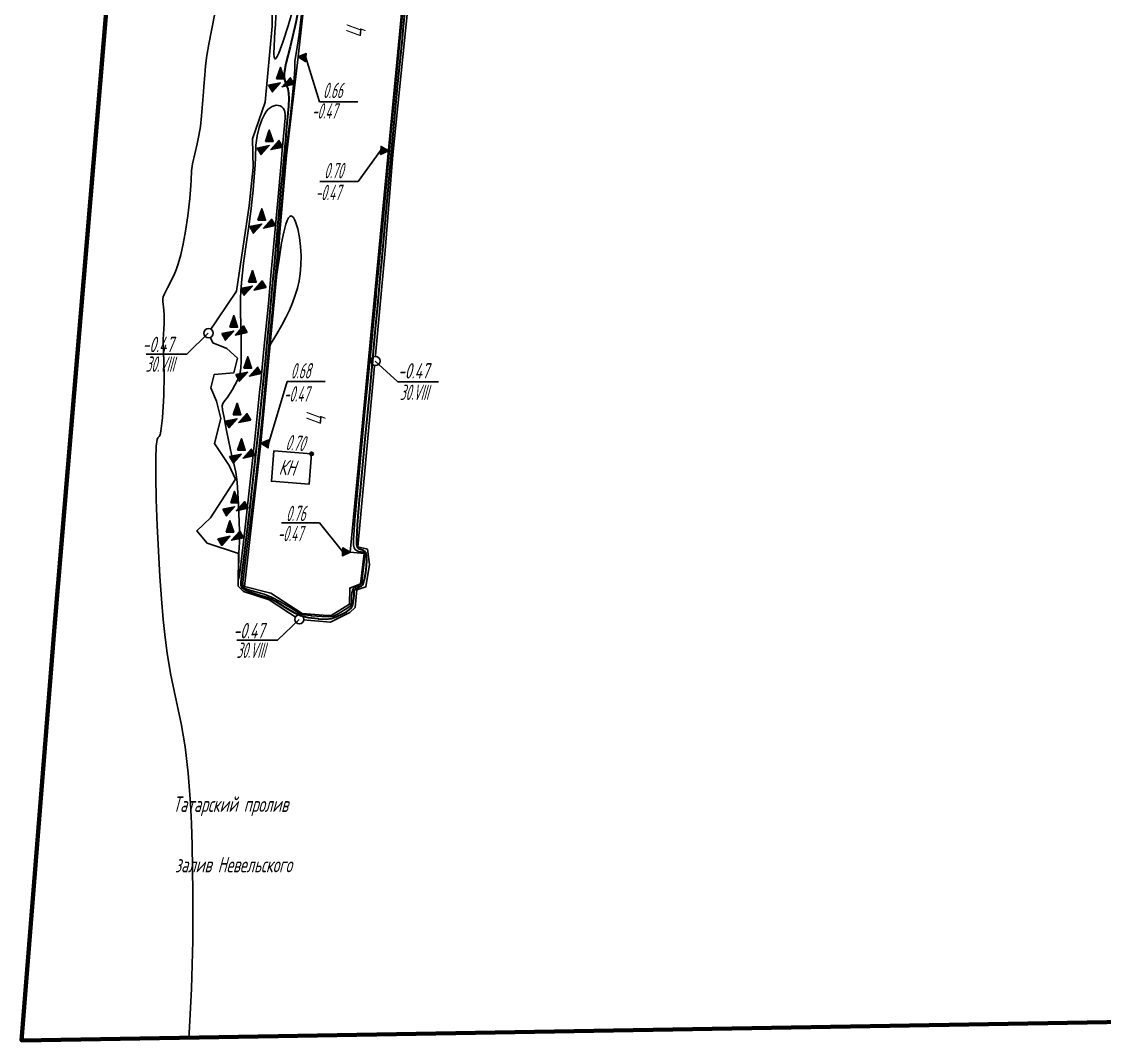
# Model space of a CAD drawing. Extents: x 1233805 to 1234355, y 654698 to 655114.
# Drawn here: x 1233805.4 to 1233875.7, y 654698.2 to 654764.4 of the extents above; entities that cross this region are included whole.
import ezdxf

# ---------------------------------------------------------------- set-up
doc = ezdxf.new("R2010")
doc.units = 0
for name, color, linetype, lineweight in [('ИИ_ГИДРОГРАФИЯ', 3, 'Continuous', 25), ('ИИ_ГОРИЗОНТАЛИ_ОСН', 32, 'Continuous', 25), ('ИИ_ГОРИЗОНТАЛИ_УТОЛЩ', 32, 'Continuous', 30), ('ИИ_ДОРОГИ_АД', 7, 'Continuous', 25), ('ИИ_ОТМЕТКИ', 7, 'Continuous', 25), ('ИИ_СООРУЖЕНИЕ', 7, 'Continuous', 25), ('ИИ_СТРОЕНИЕ', 7, 'Continuous', 25), ('ИИ_УГОДЬЯ', 7, 'Continuous', 25)]:
    doc.layers.add(name, color=color, linetype=linetype, lineweight=lineweight)
doc.layers.add('Оформление точек', color=7, linetype='Continuous')
doc.styles.add('VNIPISIMPLEXCUR', font='simplex.shx', dxfattribs={"width": 0.8, "oblique": 15})
doc.styles.add('ГОСТ 2.304 КУРСИВ', font='cs_gost2304.shx', dxfattribs={"oblique": 15})
doc.linetypes.add('ИИ052801П', pattern='A,2,[39,3dservice.shx,S=0.8,R=0,X=0,Y=0],2', length=4)

# ---------------------------------------------------------------- blocks, each defined once
blk = doc.blocks.new('ИИ05348А')
at = {"linetype": 'Continuous', "lineweight": 25}
for points in [[(-0.54, 0.28), (-0.04, 1.78), (0.46, 0.28)], [(1.73, -0.42), (0.18, -0.74), (1.23, 0.44)], [(-1.59, -0.55), (-0.04, -0.23), (-1.09, -1.41)]]:
    blk.add_hatch(color=0, dxfattribs=at).paths.add_polyline_path(points)
at = {"color": 0, "linetype": 'Continuous', "lineweight": 25, "flags": 128}
for points in [[(-0.54, 0.28), (-0.04, 1.78), (0.46, 0.28), (-0.54, 0.28)], [(1.73, -0.42), (0.18, -0.74), (1.23, 0.44), (1.73, -0.42)], [(-1.59, -0.55), (-0.04, -0.23), (-1.09, -1.41), (-1.59, -0.55)]]:
    blk.add_lwpolyline(points, close=True, dxfattribs=at)
blk = doc.blocks.new('PICKET')
at = {"color": 0, "linetype": 'Continuous', "lineweight": 25}
for p, q in [((-0.23, 0), (0.23, 0)), ((0, 0.23), (0, -0.23))]:
    blk.add_line(p, q, dxfattribs=at)
blk.add_circle((0, 0), 0.23, dxfattribs=at)
at = {"color": 0, "linetype": 'Continuous', "style": 'VNIPISIMPLEXCUR', "oblique": 15, "width": 0.8}
blk.add_attdef('OTMETKA', (1.25, 0.3), '', height=2, dxfattribs=at)
at = {"color": 8, "linetype": 'Continuous', "style": 'VNIPISIMPLEXCUR', "oblique": 15, "width": 0.8, "flags": 1}
blk.add_attdef('NOMER', (1.25, -2.7), '', height=2, dxfattribs=at)
blk = doc.blocks.new('ИИ05280')
at = {"linetype": 'Continuous'}
blk.add_hatch(color=0, dxfattribs=at).paths.add_polyline_path([(0.5, 1), (-0.53, 1), (0, 0)])
at = {"color": 0, "linetype": 'Continuous'}
blk.add_lwpolyline([(0, 0), (-0.53, 1), (0.5, 1), (0, 0)], dxfattribs=at)
at = {"color": 0, "linetype": 'Continuous', "style": 'VNIPISIMPLEXCUR', "oblique": 15, "width": 0.8}
for tag, p in [('TOP', (1.71, 4.43)), ('FOUNDATION', (1.71, 1))]:
    blk.add_attdef(tag, p, '', height=2, dxfattribs=at)
blk = doc.blocks.new('*U203')
at = {"color": 0, "linetype": 'ByBlock', "lineweight": -2}
for points in [[(-3.02, 3.73), (-7.96, 3.73)], [(0, 0), (-3.02, 3.73)]]:
    blk.add_lwpolyline(points, dxfattribs=at)
blk = doc.blocks.new('*U205')
at = {"color": 0, "linetype": 'ByBlock', "lineweight": -2}
for points in [[(0, 0), (1.79, -5.77)], [(1.79, -5.77), (6.74, -5.77)]]:
    blk.add_lwpolyline(points, dxfattribs=at)
blk = doc.blocks.new('*U206')
at = {"color": 0, "linetype": 'ByBlock', "lineweight": -2}
for points in [[(0, 0), (2.45, 8.09)], [(2.45, 8.09), (7.39, 8.09)]]:
    blk.add_lwpolyline(points, dxfattribs=at)
blk = doc.blocks.new('*U211')
at = {"color": 0, "linetype": 'ByBlock', "lineweight": -2}
for points in [[(0, 0), (-2.97, -4.04)], [(-2.97, -4.04), (-7.92, -4.04)]]:
    blk.add_lwpolyline(points, dxfattribs=at)
blk = doc.blocks.new('ИИ052131')
at = {"color": 7, "linetype": 'Continuous', "style": 'VNIPISIMPLEXCUR', "oblique": 15, "width": 0.8}
for tag, p in [('HEIGHT', (1.3, 0.7)), ('DATE', (1.3, -2.7))]:
    blk.add_attdef(tag, p, '', height=2, dxfattribs=at)
at = {"color": 0, "linetype": 'Continuous', "lineweight": 25}
blk.add_wipeout([(-0.53, -0.28), (-0.47, -0.38), (-0.38, -0.47), (-0.28, -0.53), (-0.18, -0.58), (-0.06, -0.6), (0.06, -0.6), (0.18, -0.58), (0.28, -0.53), (0.38, -0.47), (0.47, -0.38), (0.53, -0.28), (0.58, -0.18), (0.6, -0.06), (0.6, 0.06), (0.58, 0.18), (0.53, 0.28), (0.47, 0.38), (0.38, 0.47), (0.28, 0.53), (0.18, 0.58), (0.06, 0.6), (-0.06, 0.6), (-0.18, 0.58), (-0.28, 0.53), (-0.38, 0.47), (-0.47, 0.38), (-0.53, 0.28), (-0.58, 0.18), (-0.6, 0.06), (-0.6, -0.06), (-0.58, -0.18)], dxfattribs=at)
blk.add_circle((0, 0), 0.6, dxfattribs=at)
blk = doc.blocks.new('*U160')
at = {"color": 0, "linetype": 'ByBlock', "lineweight": -2}
for points in [[(0, 0), (-2.78, -2.72)], [(-2.78, -2.72), (-8.08, -2.72)]]:
    blk.add_lwpolyline(points, dxfattribs=at)
blk = doc.blocks.new('*U214')
at = {"color": 0, "linetype": 'ByBlock', "lineweight": -2}
for points in [[(0, 0), (2.94, -2.72)], [(2.94, -2.72), (8.23, -2.72)]]:
    blk.add_lwpolyline(points, dxfattribs=at)

msp = doc.modelspace()

# ---------------------------------------------------------------- linework, layer by layer
at = {"layer": 'ИИ_ГИДРОГРАФИЯ', "flags": 128}
msp.add_lwpolyline([(1233821.681, 654768.725), (1233821.632, 654764.122), (1233821.184, 654759.193), (1233820.342, 654756.817), (1233820.392, 654754.937), (1233820.144, 654752.462), (1233819.304, 654746.913), (1233817.474, 654744.182), (1233817.765, 654743.56), (1233818.678, 654743.195), (1233819.366, 654742.56), (1233819.141, 654741.607), (1233817.857, 654741.488), (1233817.646, 654740.628), (1233818.016, 654739.755), (1233818.294, 654738.644), (1233817.886, 654737.015), (1233818.839, 654735.576), (1233819.241, 654734.687), (1233817.632, 654732.19), (1233816.723, 654731.334), (1233817.4, 654730.53), (1233819.432, 654729.874), (1233819.411, 654727.752), (1233819.756, 654727.388), (1233821.442, 654726.845), (1233823.374, 654725.586), (1233825.423, 654725.411), (1233826.679, 654726.026), (1233827.012, 654726.36), (1233827.123, 654727.514), (1233827.72, 654727.695), (1233827.947, 654729.139), (1233827.813, 654730.153), (1233827.198, 654730.293), (1233827.876, 654737.589), (1233828.98, 654749.564), (1233829.471, 654755.766), (1233830.67, 654767.467)], dxfattribs=at)
at = {"layer": 'ИИ_ГОРИЗОНТАЛИ_ОСН', "flags": 128}
for points, elevation in [([(1233823.022, 654765.352), (1233822.665, 654764.145), (1233822.322, 654763.088), (1233822.057, 654762.38), (1233821.956, 654762.162), (1233821.877, 654762.037), (1233821.825, 654762.003), (1233821.785, 654762.036), (1233821.759, 654762.137), (1233821.744, 654762.307), (1233821.75, 654762.844), (1233821.806, 654763.79), (1233821.836, 654764.249), (1233821.886, 654765.28)], -0.5), ([(1233821.488, 654743.42), (1233821.925, 654744.143), (1233822.257, 654744.705), (1233822.523, 654745.197), (1233822.758, 654745.684), (1233822.96, 654746.162), (1233823.133, 654746.641), (1233823.272, 654747.114), (1233823.379, 654747.58), (1233823.453, 654748.04), (1233823.5, 654748.602), (1233823.508, 654749.197), (1233823.474, 654749.808), (1233823.402, 654750.403), (1233823.291, 654750.961), (1233823.154, 654751.407), (1233823.081, 654751.573), (1233823.006, 654751.695), (1233822.932, 654751.771), (1233822.86, 654751.798), (1233822.776, 654751.767), (1233822.691, 654751.667), (1233822.606, 654751.498), (1233822.52, 654751.26), (1233822.384, 654750.744), (1233822.245, 654750.054), (1233822.052, 654748.845), (1233821.995, 654748.456), (1233821.949, 654748.148), (1233821.912, 654747.901), (1233821.911, 654747.891), (1233821.905, 654747.855)], 1)]:
    msp.add_lwpolyline(points, dxfattribs=dict(at, elevation=elevation))
for points, elevation in [([(1233820.135, 654751.293), (1233820.267, 654752.278), (1233820.356, 654753.111), (1233820.361, 654753.168), (1233820.368, 654753.24), (1233820.467, 654754.322), (1233820.519, 654755.124), (1233820.536, 654755.591), (1233820.575, 654756.398), (1233820.655, 654757.007), (1233820.784, 654757.547), (1233820.957, 654758.039), (1233821.157, 654758.439), (1233821.265, 654758.598), (1233821.377, 654758.728), (1233821.496, 654758.831), (1233821.624, 654758.911), (1233821.758, 654758.964), (1233821.893, 654758.99), (1233822.027, 654758.986), (1233822.151, 654758.953), (1233822.259, 654758.893), (1233822.345, 654758.808), (1233822.429, 654758.642), (1233822.47, 654758.416), (1233822.472, 654758.129), (1233822.436, 654757.711), (1233822.431, 654757.667), (1233822.282, 654756.07), (1233822.205, 654755.212), (1233821.988, 654752.804), (1233821.652, 654749.073), (1233821.571, 654748.157), (1233821.381, 654746.105), (1233821.09, 654743.133), (1233820.882, 654741.003), (1233820.836, 654740.54), (1233820.48, 654737.068), (1233819.801, 654730.998), (1233819.52, 654728.611), (1233819.462, 654728.224), (1233819.446, 654728.198), (1233819.436, 654728.275), (1233819.432, 654728.841), (1233819.452, 654729.578), (1233819.47, 654729.904), (1233819.501, 654730.6), (1233819.505, 654731.325), (1233819.451, 654733.062), (1233819.351, 654734.499), (1233819.257, 654735.16), (1233819.107, 654735.791), (1233819.002, 654736.199), (1233818.687, 654737.747), (1233818.577, 654738.319), (1233818.501, 654738.699), (1233818.403, 654739.21), (1233818.384, 654739.464), (1233818.425, 654739.62), (1233818.554, 654739.797), (1233818.701, 654739.981), (1233819.049, 654740.512), (1233819.36, 654741.083), (1233819.476, 654741.358), (1233819.546, 654741.618), (1233819.588, 654741.934), (1233819.612, 654742.368), (1233819.62, 654743.539), (1233819.589, 654744.995), (1233819.579, 654745.283), (1233819.563, 654745.76), (1233819.564, 654746.524), (1233819.628, 654747.479), (1233819.776, 654748.739), (1233819.964, 654750.104), (1233820.048, 654750.688), (1233820.135, 654751.293)], -0.5), ([(1233819.831, 654727.715), (1233819.834, 654727.712), (1233819.84, 654727.71), (1233819.841, 654727.72), (1233819.838, 654727.745), (1233819.832, 654727.725), (1233819.831, 654727.715)], 1)]:
    msp.add_lwpolyline(points, close=True, dxfattribs=dict(at, elevation=elevation))
at = {"layer": 'ИИ_СООРУЖЕНИЕ', "linetype": 'ИИ052801П', "flags": 128}
msp.add_lwpolyline([(1233846.556, 655078.776), (1233842.506, 655042.912), (1233838.125, 655000.819), (1233834.411, 654963.987), (1233831.275, 654927.586), (1233829.761, 654910.11), (1233830.017, 654910.081), (1233827.284, 654878.729), (1233826.196, 654865.498), (1233825.093, 654852.395), (1233822.819, 654826.019), (1233820.864, 654801.929), (1233826.768, 654801.447), (1233826.05, 654791.403), (1233824.135, 654769.593), (1233823.321, 654762.127), (1233822.563, 654755.731), (1233822.123, 654750.751), (1233821.968, 654748.523), (1233820.887, 654737.028), (1233819.833, 654727.714), (1233821.541, 654727.283), (1233823.573, 654725.967), (1233824.943, 654725.848), (1233825.467, 654725.836), (1233826.646, 654726.562), (1233826.67, 654727.622), (1233827.361, 654727.896), (1233827.599, 654729.871), (1233826.706, 654729.955), (1233831.352, 654778.864), (1233833.115, 654798.141), (1233845.107, 654797.027), (1233845.366, 654797.779)], dxfattribs=at)
at = {"layer": 'ИИ_СТРОЕНИЕ'}
msp.add_lwpolyline([(1233821.731, 654736.533), (1233821.577, 654734.563), (1233824.041, 654734.371), (1233824.194, 654736.342)], close=True, dxfattribs=at)
at = {"layer": 'Оформление точек', "color": 41, "lineweight": 80}
msp.add_lwpolyline([(1234059.482, 655089.903), (1234043.421, 655091.714), (1234034.666, 655090.386), (1234028.236, 655086.883), (1234010.907, 655086.521), (1233982.671, 655082.292), (1233956.24, 655083.199), (1233946.655, 655081.453), (1233930.199, 655076.458), (1233877.216, 655076.528), (1233835.712, 655079.571), (1233829.431, 655025.749), (1233818.221, 654852.927), (1233807.506, 654725.363), (1233805.351, 654698.229), (1234024.617, 654701.92), (1234177.241, 654711.682)], dxfattribs=at)

# ---------------------------------------------------------------- block references
at = {"layer": 'ИИ_ОТМЕТКИ'}
ref = msp.add_blockref('PICKET', (1233824.194, 654736.342, 0.702), dxfattribs=dict(at, xscale=0.5, yscale=0.5, zscale=0.5))
ref.add_attrib('OTMETKA', '0.70', (1233822.474, 654736.596, 0.702), dxfattribs={"layer": '0', "color": 0, "linetype": 'Continuous', "height": 1, "rotation": 355.54936, "style": 'ГОСТ 2.304 КУРСИВ', "oblique": 15, "width": 0.65})
at = {"layer": 'ИИ_СООРУЖЕНИЕ'}
ref = msp.add_blockref('ИИ05280', (1233823.321, 654762.127, 0.659), dxfattribs=dict(at, xscale=0.4999999999999992, yscale=0.4999999999999992, zscale=0.4999999999999992, rotation=264.6927504791887))
ref.add_attrib('TOP', '0.66', (1233824.928, 654759.457, 0.659), dxfattribs={"layer": '0', "color": 0, "linetype": 'Continuous', "height": 1, "style": 'ГОСТ 2.304 КУРСИВ', "oblique": 15, "width": 0.65})
ref.add_attrib('FOUNDATION', '-0.47', (1233824.205, 654758.122, 0.659), dxfattribs={"layer": '0', "color": 0, "linetype": 'Continuous', "height": 1, "style": 'ГОСТ 2.304 КУРСИВ', "oblique": 15, "width": 0.65})
at = {"layer": 'ИИ_СООРУЖЕНИЕ', "color": 7, "xscale": 0.5, "yscale": 0.5, "zscale": 0.5}
for name, p in [('*U205', (1233823.82, 654762.089, 0.659)), ('*U211', (1233828.692, 654756.062, 0.7)), ('*U206', (1233821.385, 654736.986, 0.68)), ('*U203', (1233826.209, 654729.985, 0.78))]:
    msp.add_blockref(name, p, dxfattribs=at)
at = {"layer": 'ИИ_СООРУЖЕНИЕ'}
ref = msp.add_blockref('ИИ05280', (1233829.188, 654756.032, 0.7), dxfattribs=dict(at, xscale=0.4999999999999993, yscale=0.4999999999999993, zscale=0.4999999999999993, rotation=86.26635035965998))
ref.add_attrib('TOP', '0.70', (1233825.003, 654754.243, 0.7), dxfattribs={"layer": '0', "color": 0, "linetype": 'Continuous', "height": 1, "style": 'ГОСТ 2.304 КУРСИВ', "oblique": 15, "width": 0.65})
ref.add_attrib('FOUNDATION', '-0.47', (1233824.444, 654752.822, 0.7), dxfattribs={"layer": '0', "color": 0, "linetype": 'Continuous', "height": 1, "style": 'ГОСТ 2.304 КУРСИВ', "oblique": 15, "width": 0.65})
ref = msp.add_blockref('ИИ05280', (1233820.887, 654737.025, 0.68), dxfattribs=dict(at, xscale=0.4999999999999992, yscale=0.4999999999999992, zscale=0.4999999999999992, rotation=264.6927504791887))
ref.add_attrib('TOP', '0.68', (1233822.832, 654741.238, 0.68), dxfattribs={"layer": '0', "color": 0, "linetype": 'Continuous', "height": 1, "style": 'ГОСТ 2.304 КУРСИВ', "oblique": 15, "width": 0.65})
ref.add_attrib('FOUNDATION', '-0.47', (1233822.38, 654739.732, 0.68), dxfattribs={"layer": '0', "color": 0, "linetype": 'Continuous', "height": 1, "style": 'ГОСТ 2.304 КУРСИВ', "oblique": 15, "width": 0.65})
ref = msp.add_blockref('ИИ05280', (1233826.705, 654729.955, 0.78), dxfattribs=dict(at, xscale=0.4999999999999993, yscale=0.4999999999999993, zscale=0.4999999999999993, rotation=86.26635035965998))
ref.add_attrib('TOP', '0.76', (1233822.528, 654731.966, 0.78), dxfattribs={"layer": '0', "color": 0, "linetype": 'Continuous', "height": 1, "style": 'ГОСТ 2.304 КУРСИВ', "oblique": 15, "width": 0.65})
ref.add_attrib('FOUNDATION', '-0.47', (1233821.975, 654730.66, 0.78), dxfattribs={"layer": '0', "color": 0, "linetype": 'Continuous', "height": 1, "style": 'ГОСТ 2.304 КУРСИВ', "oblique": 15, "width": 0.65})
at = {"layer": 'ИИ_УГОДЬЯ', "xscale": 0.5, "yscale": 0.5, "zscale": 0.5}
for p in [(1233822.185, 654760.563, -11.67), (1233821.455, 654756.486, -11.67), (1233820.97, 654751.38, -11.67), (1233820.363, 654747.354, -11.67), (1233819.148, 654744.431, -11.67), (1233820.059, 654741.761, -11.67), (1233819.37, 654738.738, -11.67), (1233819.654, 654736.432, -11.67), (1233819.209, 654733.013, -11.67), (1233818.904, 654731.1, -11.67)]:
    msp.add_blockref('ИИ05348А', p, dxfattribs=at)

# ---------------------------------------------------------------- texts
at = {"layer": 'ИИ_ГИДРОГРАФИЯ', "color": 7, "style": 'ГОСТ 2.304 КУРСИВ', "oblique": 15, "width": 0.8}
for s, p in [('Татарский пролив', (1233815.184, 654713.073)), ('залив Невельского', (1233815.319, 654709.146))]:
    msp.add_text(s, height=1, dxfattribs=at).set_placement(p)
at = {"layer": 'ИИ_ДОРОГИ_АД', "style": 'ГОСТ 2.304 КУРСИВ', "oblique": 15, "width": 0.8}
for p in [(1233827.39, 654763.395), (1233824.795, 654738.207)]:
    msp.add_text('Ц', height=1, rotation=84.77472, dxfattribs=at).set_placement(p)
at = {"layer": 'ИИ_СТРОЕНИЕ', "style": 'ГОСТ 2.304 КУРСИВ', "oblique": 15, "width": 0.8}
msp.add_text('КН', height=1, rotation=355.54936, dxfattribs=at).set_placement((1233822.04, 654734.992))

# ---------------------------------------------------------------- next in the draw order: block references
at = {"layer": 'ИИ_ГИДРОГРАФИЯ'}
ref = msp.add_blockref('ИИ052131', (1233817.497, 654744.182, -0.47), dxfattribs=dict(at, xscale=0.5, yscale=0.5, zscale=0.5))
ref.add_attrib('HEIGHT', '-0.47', (1233813.199, 654742.948, -0.17), dxfattribs={"layer": '0', "color": 7, "linetype": 'Continuous', "height": 1, "style": 'ГОСТ 2.304 КУРСИВ', "oblique": 15, "width": 0.8})
ref.add_attrib('DATE', '30.VIII', (1233813.405, 654741.671), dxfattribs={"layer": '0', "color": 7, "linetype": 'Continuous', "height": 1, "style": 'ГОСТ 2.304 КУРСИВ', "oblique": 15, "width": 0.65})
ref = msp.add_blockref('ИИ052131', (1233828.34, 654742.371, -0.47), dxfattribs=dict(at, xscale=0.5, yscale=0.5, zscale=0.5))
ref.add_attrib('HEIGHT', '-0.47', (1233829.801, 654741.233, -0.17), dxfattribs={"layer": '0', "color": 7, "linetype": 'Continuous', "height": 1, "style": 'ГОСТ 2.304 КУРСИВ', "oblique": 15, "width": 0.8})
ref.add_attrib('DATE', '30.VIII', (1233829.92, 654739.836), dxfattribs={"layer": '0', "color": 7, "linetype": 'Continuous', "height": 1, "style": 'ГОСТ 2.304 КУРСИВ', "oblique": 15, "width": 0.65})
ref = msp.add_blockref('ИИ052131', (1233823.397, 654725.586, -0.47), dxfattribs=dict(at, xscale=0.5, yscale=0.5, zscale=0.5))
ref.add_attrib('HEIGHT', '-0.47', (1233819.099, 654724.352, -0.17), dxfattribs={"layer": '0', "color": 7, "linetype": 'Continuous', "height": 1, "style": 'ГОСТ 2.304 КУРСИВ', "oblique": 15, "width": 0.8})
ref.add_attrib('DATE', '30.VIII', (1233819.305, 654723.075), dxfattribs={"layer": '0', "color": 7, "linetype": 'Continuous', "height": 1, "style": 'ГОСТ 2.304 КУРСИВ', "oblique": 15, "width": 0.65})

# ---------------------------------------------------------------- next in the draw order: linework, layer by layer
at = {"layer": 'ИИ_ГОРИЗОНТАЛИ_ОСН', "flags": 128}
for points, elevation in [([(1233823.599, 654765.468), (1233823.377, 654763.597), (1233823.259, 654762.775), (1233823.136, 654762.094), (1233823.096, 654761.865), (1233823.098, 654761.722), (1233823.105, 654761.341), (1233823.068, 654760.758), (1233822.812, 654758.361), (1233822.584, 654756.302), (1233822.402, 654754.475), (1233822.21, 654752.327), (1233822.197, 654752.169), (1233822.139, 654751.499), (1233822.027, 654750.173), (1233821.965, 654749.351), (1233821.897, 654748.454), (1233821.721, 654746.524), (1233821.645, 654745.723), (1233821.509, 654744.286), (1233820.975, 654738.648), (1233820.772, 654736.627), (1233820.558, 654734.794), (1233819.879, 654729.254), (1233819.855, 654729.056), (1233819.725, 654727.976), (1233819.714, 654727.748), (1233819.763, 654727.664), (1233819.883, 654727.592), (1233820.12, 654727.506), (1233820.475, 654727.405), (1233820.562, 654727.382), (1233821.117, 654727.222), (1233821.589, 654727.034), (1233822.162, 654726.734), (1233822.909, 654726.28), (1233822.972, 654726.241), (1233823.334, 654726.018), (1233823.533, 654725.923), (1233823.74, 654725.872), (1233824.115, 654725.83), (1233824.151, 654725.827), (1233824.187, 654725.823), (1233824.847, 654725.767), (1233825.275, 654725.756), (1233825.46, 654725.77), (1233825.614, 654725.803), (1233825.754, 654725.856), (1233825.924, 654725.946), (1233826.542, 654726.325), (1233826.695, 654726.441), (1233826.752, 654726.541), (1233826.779, 654726.698), (1233826.788, 654726.929), (1233826.787, 654726.991), (1233826.8, 654727.312), (1233826.86, 654727.515), (1233826.918, 654727.596), (1233827, 654727.668), (1233827.241, 654727.789), (1233827.262, 654727.796), (1233827.373, 654727.845), (1233827.421, 654727.898), (1233827.456, 654728.026), (1233827.504, 654728.359), (1233827.636, 654729.489), (1233827.653, 654729.778), (1233827.628, 654729.9), (1233827.568, 654729.942), (1233827.419, 654729.968), (1233827.41, 654729.969), (1233827.24, 654729.999), (1233827.115, 654730.049), (1233827.019, 654730.125), (1233826.953, 654730.229), (1233826.907, 654730.43), (1233826.903, 654730.759), (1233827.032, 654732.36), (1233827.034, 654732.384), (1233827.065, 654732.72), (1233827.631, 654738.837), (1233828.096, 654743.646), (1233828.17, 654744.408), (1233828.379, 654746.595), (1233828.395, 654746.765), (1233828.595, 654748.936), (1233828.618, 654749.179), (1233829.052, 654753.9), (1233829.142, 654754.9), (1233829.365, 654757.318), (1233829.989, 654763.812), (1233830.239, 654766.351)], 0.5), ([(1233817.885, 654764.836), (1233817.518, 654762.967), (1233817.393, 654762.222), (1233817.302, 654761.558), (1233817.243, 654760.951), (1233817.195, 654760.218), (1233817.175, 654759.872), (1233817.045, 654758.3), (1233816.962, 654757.615), (1233816.872, 654757.031), (1233816.76, 654756.476), (1233816.6, 654755.83), (1233816.444, 654755.176), (1233816.384, 654754.721), (1233816.355, 654754.118), (1233816.343, 654753.769), (1233816.278, 654752.927), (1233816.14, 654751.798), (1233815.996, 654750.817), (1233815.849, 654749.992), (1233815.691, 654749.28), (1233815.522, 654748.682), (1233815.389, 654748.307), (1233815.234, 654747.932), (1233814.824, 654747.117), (1233814.627, 654746.738), (1233814.554, 654746.552), (1233814.518, 654746.39), (1233814.515, 654746.239), (1233814.541, 654746.038), (1233814.562, 654745.909), (1233814.609, 654745.367), (1233814.613, 654744.798), (1233814.588, 654744.461), (1233814.554, 654743.76), (1233814.575, 654743.025), (1233814.611, 654741.47), (1233814.58, 654740.134), (1233814.496, 654738.675), (1233814.405, 654737.805), (1233814.351, 654737.581), (1233814.285, 654737.463), (1233814.254, 654737.44), (1233814.193, 654737.381), (1233814.15, 654737.274), (1233814.09, 654736.838), (1233814.061, 654736.043), (1233814.063, 654734.866), (1233814.096, 654733.364), (1233814.154, 654731.684), (1233814.325, 654728.377), (1233814.429, 654726.91), (1233814.543, 654725.579), (1233814.667, 654724.401), (1233814.799, 654723.384), (1233815.022, 654722.072), (1233815.356, 654720.529), (1233815.724, 654718.815), (1233815.973, 654717.301), (1233816.17, 654715.588), (1233816.316, 654713.629), (1233816.381, 654712.323), (1233816.431, 654710.903), (1233816.482, 654707.845), (1233816.463, 654704.689), (1233816.378, 654701.584), (1233816.232, 654698.701), (1233816.209, 654698.412)], -0.5)]:
    msp.add_lwpolyline(points, dxfattribs=dict(at, elevation=elevation))
at = {"layer": 'ИИ_ГОРИЗОНТАЛИ_УТОЛЩ', "flags": 128}
msp.add_lwpolyline([(1233823.319, 654765.161), (1233823.168, 654764.37), (1233822.792, 654762.791), (1233822.526, 654761.695), (1233822.419, 654761.075), (1233822.408, 654760.86), (1233822.423, 654760.674), (1233822.463, 654760.51), (1233822.54, 654760.32), (1233822.642, 654760.052), (1233822.694, 654759.786), (1233822.711, 654759.42), (1233822.694, 654758.922), (1233822.547, 654757.351), (1233822.507, 654756.985), (1233822.248, 654754.22), (1233822.201, 654753.69), (1233822.059, 654752.095), (1233821.84, 654749.623), (1233821.752, 654748.581), (1233821.639, 654747.279), (1233821.431, 654745.102), (1233821.263, 654743.363), (1233821.166, 654742.351), (1233820.728, 654737.858), (1233820.179, 654732.896), (1233819.698, 654728.923), (1233819.683, 654728.801), (1233819.594, 654728.034), (1233819.597, 654727.781), (1233819.631, 654727.691), (1233819.693, 654727.615), (1233819.79, 654727.545), (1233819.932, 654727.473), (1233820.307, 654727.329), (1233820.826, 654727.165), (1233820.984, 654727.119), (1233821.291, 654727.026), (1233821.514, 654726.937), (1233821.836, 654726.765), (1233822.322, 654726.462), (1233822.354, 654726.442), (1233822.976, 654726.065), (1233823.462, 654725.843), (1233823.699, 654725.769), (1233823.96, 654725.711), (1233824.61, 654725.63), (1233824.627, 654725.629), (1233824.651, 654725.627), (1233825.128, 654725.597), (1233825.458, 654725.632), (1233825.794, 654725.74), (1233826.203, 654725.935), (1233826.457, 654726.077), (1233826.64, 654726.201), (1233826.783, 654726.34), (1233826.866, 654726.518), (1233826.918, 654726.778), (1233826.95, 654727.13), (1233826.954, 654727.24), (1233826.966, 654727.418), (1233826.994, 654727.514), (1233827.074, 654727.596), (1233827.231, 654727.663), (1233827.242, 654727.667), (1233827.426, 654727.756), (1233827.49, 654727.82), (1233827.542, 654727.902), (1233827.632, 654728.173), (1233827.711, 654728.635), (1233827.765, 654729.073), (1233827.784, 654729.396), (1233827.76, 654729.733), (1233827.727, 654729.859), (1233827.682, 654729.955), (1233827.629, 654730.017), (1233827.56, 654730.064), (1233827.358, 654730.123), (1233827.354, 654730.123), (1233827.243, 654730.162), (1233827.177, 654730.261), (1233827.137, 654730.448), (1233827.122, 654730.733), (1233827.168, 654731.719), (1233827.331, 654733.605), (1233827.337, 654733.669), (1233827.407, 654734.434), (1233827.672, 654737.288), (1233827.839, 654739.025), (1233827.987, 654740.566), (1233828.349, 654744.455), (1233828.491, 654745.992), (1233828.721, 654748.486), (1233828.731, 654748.596), (1233829.043, 654752.05), (1233829.163, 654753.475), (1233829.374, 654755.962), (1233829.775, 654760.19), (1233830.067, 654763.09), (1233830.17, 654764.106), (1233830.608, 654768.504)], dxfattribs=at)

# ---------------------------------------------------------------- next in the draw order: block references
at = {"layer": 'ИИ_ГИДРОГРАФИЯ', "color": 7, "xscale": 0.5, "yscale": 0.5, "zscale": 0.5}
for name, p in [('*U160', (1233817.474, 654744.182, -0.47)), ('*U214', (1233828.317, 654742.371, -0.47)), ('*U160', (1233823.374, 654725.586, -0.47))]:
    msp.add_blockref(name, p, dxfattribs=at)

doc.saveas('drawing.dxf')
